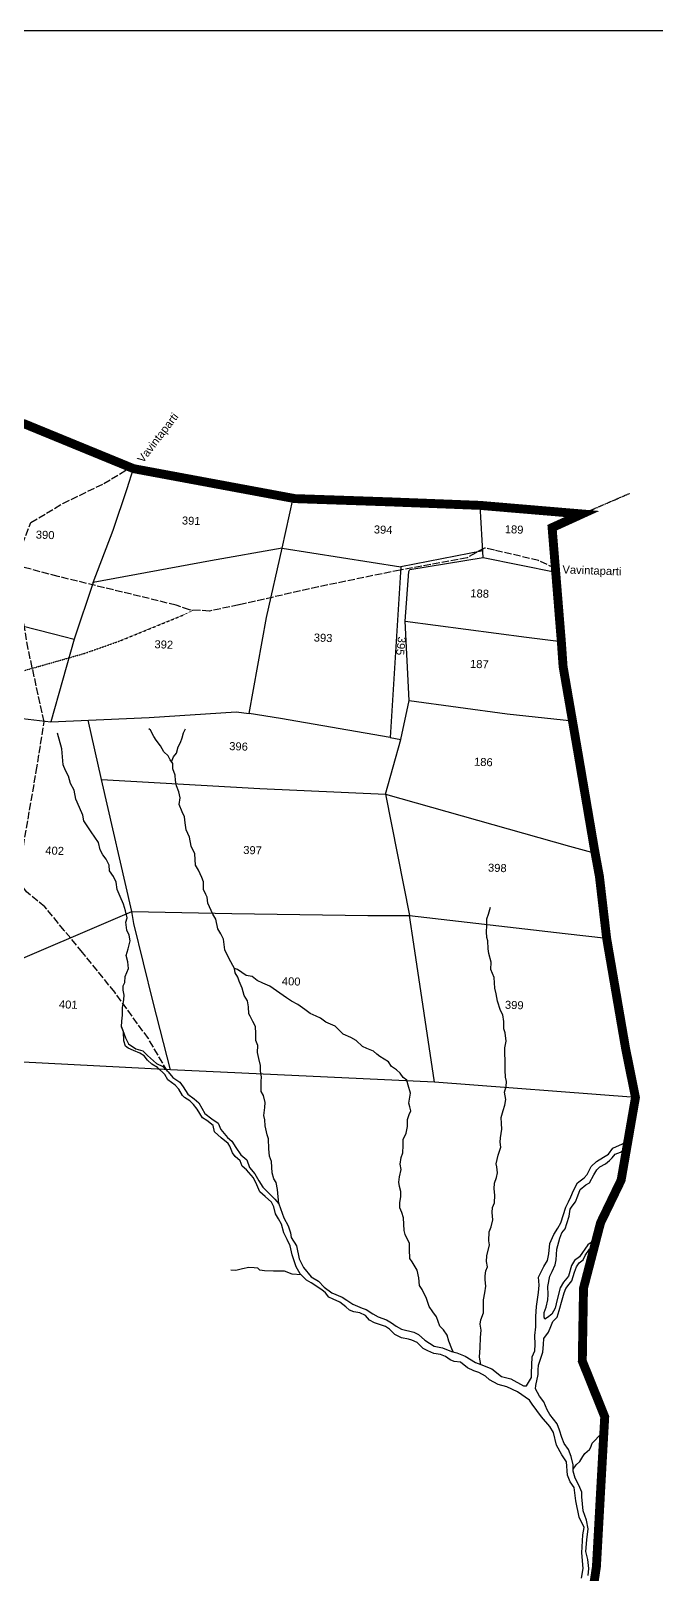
# Model space of a CAD drawing. Header units: inches. Extents: x 346063 to 354760, y 1581753 to 1587896.
# Drawn here: x 352244 to 353262, y 1585386 to 1587896 of the extents above; entities that cross this region are included whole.
import ezdxf

# ---------------------------------------------------------------- set-up
doc = ezdxf.new("R2010")
doc.units = ezdxf.units.IN
doc.header["$MEASUREMENT"] = 0
for name, pattern in [('ACAD_ISO02W100', [15, 12, -3]), ('ACAD_ISO03W100', [30, 12, -18]), ('ACAD_ISO07W100', [3, 0, -3]), ('BORDER', [1.75, 0.5, -0.25, 0.5, -0.25, 0, -0.25])]:
    doc.linetypes.add(name, pattern=pattern)
for name, color, linetype in [('C LINE COO', 6, 'Continuous'), ('CARTTRACK', 30, 'ACAD_ISO02W100'), ('NALA', 4, 'Continuous'), ('SURVEY_BND', 7, 'Continuous'), ('SURVEY_NO', 7, 'Continuous')]:
    doc.layers.add(name, color=color, linetype=linetype)
doc.layers.add('FOOTPATH', color=150, linetype='ACAD_ISO07W100', lineweight=30)
doc.layers.add('VILL_BOUNDARY', color=6, linetype='BORDER', lineweight=30)
doc.styles.get("Standard").update_dxf_attribs({"font": 'arial.ttf'})

msp = doc.modelspace()

# ---------------------------------------------------------------- linework, layer by layer
at = {"layer": 'C LINE COO', "color": 0}
msp.add_lwpolyline([(346063, 1581753.1), (354759.8, 1581753.1), (354759.8, 1587895.7), (346063, 1587895.7), (346063, 1581753.1)], dxfattribs=at)
at = {"layer": 'CARTTRACK'}
for points in [[(352466.5, 1586204.1), (352435.5, 1586256.8), (352380.9, 1586332.1), (352328.5, 1586397.1), (352298.7, 1586432.7), (352267.3, 1586470.9), (352237.1, 1586495.6), (352222.5, 1586517.1), (352232.3, 1586569.4), (352253.2, 1586691.4), (352266.1, 1586772.1), (352240.1, 1586890.3), (352224.4, 1586979.7), (352219.9, 1587025.7), (352230.8, 1587061.2), (352244.3, 1587095.9), (352296.6, 1587127.2), (352362.9, 1587159.4), (352406.6, 1587185.7)], [(353097.7, 1587021.1), (353070.2, 1587034.3), (352998.6, 1587051.1), (352982.3, 1587054.6), (352968, 1587046.9), (352954, 1587038.7), (352845, 1587018.8), (352712.2, 1586991.5), (352582.8, 1586962.1), (352535.1, 1586952.2), (352502.6, 1586953.9), (352480.8, 1586961.7), (352288.6, 1587008.4), (352187.7, 1587035.5)]]:
    msp.add_lwpolyline(points, dxfattribs=at)
at = {"layer": 'FOOTPATH', "ltscale": 0.002}
msp.add_lwpolyline([(352228.8, 1586854), (352332.1, 1586883.5), (352389.1, 1586903.6), (352494.3, 1586946.5), (352509, 1586953.6)], dxfattribs=at)
at = {"layer": 'NALA'}
for points in [[(352392, 1586275.8), (352392.6, 1586285.3), (352393.7, 1586295.1), (352393.4, 1586307.1), (352395.5, 1586320.2), (352396, 1586327.4), (352394.4, 1586335.5), (352394.6, 1586342.5), (352397.1, 1586348.3), (352397.6, 1586357.9), (352403.1, 1586370.9), (352402.3, 1586381.5), (352399.4, 1586392.1), (352402.9, 1586403.1), (352405.7, 1586415.6), (352404.2, 1586425.3), (352400.4, 1586433), (352398.9, 1586446), (352401.3, 1586453.4), (352398.2, 1586464.8), (352395.3, 1586475.3), (352389.6, 1586488.1), (352384.7, 1586499.5), (352383.2, 1586511), (352378.9, 1586520.2), (352372.6, 1586529.5), (352371.6, 1586538.7), (352367.1, 1586548.9), (352361.7, 1586555.9), (352356.9, 1586563.7), (352354.4, 1586575.7), (352342.4, 1586593.3), (352330.4, 1586610.9), (352328.7, 1586620), (352323.8, 1586632.7), (352317.6, 1586646.1), (352315, 1586661.1), (352308.7, 1586671.7), (352305.6, 1586683.5), (352300.7, 1586692.6), (352297, 1586702.2), (352294.9, 1586728.2), (352287.5, 1586753.5)], [(352931.6, 1585747.4), (352929.4, 1585752.6), (352924.5, 1585764.6), (352921.4, 1585774.4), (352915.4, 1585783.3), (352909.7, 1585789.3), (352904.1, 1585804.3), (352898.1, 1585812.5), (352892.3, 1585821.3), (352888.1, 1585834.4), (352880.8, 1585848.9), (352876.7, 1585855.3), (352875.7, 1585868), (352872.9, 1585880.1), (352864.5, 1585893.7), (352861.1, 1585899.4), (352860.3, 1585913.7), (352860.4, 1585923.6), (352853.4, 1585938.3), (352851.5, 1585944.8), (352850.6, 1585965.2), (352847.7, 1585973.9), (352844.8, 1585981.4), (352844.7, 1585990.5), (352846.5, 1585999.3), (352846.3, 1586008), (352844.1, 1586016.2), (352843.2, 1586023.6), (352844, 1586032), (352846.8, 1586043.8), (352845.4, 1586052.6), (352847, 1586063.6), (352849.7, 1586071.1), (352849.8, 1586082.8), (352850, 1586092.7), (352854.7, 1586103.3), (352857.3, 1586113.8), (352857.2, 1586125.5), (352859.7, 1586133.3), (352862.4, 1586139.5), (352860.7, 1586145.8), (352859.1, 1586152.1), (352862.2, 1586168.2), (352858.2, 1586181.4), (352855.9, 1586189.2), (352850.1, 1586193.6), (352845.4, 1586200.9), (352839, 1586206.2), (352831.2, 1586211.6), (352826, 1586219), (352812.2, 1586227.7), (352807.4, 1586231.6), (352801.8, 1586236.4), (352790.9, 1586240.5), (352784.1, 1586244.1), (352773.7, 1586253.7), (352764.9, 1586258.8), (352752.5, 1586264), (352746.5, 1586269.8), (352739.6, 1586277), (352724, 1586283.7), (352715.7, 1586290), (352708.5, 1586293.4), (352698.6, 1586297.5), (352690.2, 1586304.3), (352678.5, 1586312.5), (352668.4, 1586317.6), (352660, 1586323.1), (352633.3, 1586341.9), (352621.5, 1586346.8), (352612.4, 1586351.4), (352604.4, 1586357.8), (352594.4, 1586359.7), (352587.5, 1586364.5), (352580.5, 1586369), (352575.4, 1586370.9), (352567.1, 1586386.4), (352559.7, 1586401.4), (352557.9, 1586418.5), (352553.7, 1586427.3), (352548.5, 1586435.2), (352545.2, 1586451.1), (352540.5, 1586459.4), (352532.2, 1586476.9), (352531.4, 1586486.9), (352528.9, 1586491.2), (352525.4, 1586499.3), (352525.1, 1586512), (352522.3, 1586519), (352517.2, 1586530.6), (352512.2, 1586538.9), (352511.3, 1586557.4), (352505.4, 1586569.8), (352502.4, 1586584.6), (352499.5, 1586590.2), (352497.2, 1586596.3), (352495.3, 1586608), (352494.2, 1586617.3), (352490.7, 1586625.7), (352485.8, 1586637.5), (352487.2, 1586648.3), (352485, 1586658.1), (352481.2, 1586667.9), (352479.7, 1586676.7), (352478.9, 1586685.4), (352475.3, 1586695.8), (352475.1, 1586704), (352471.2, 1586710.1), (352467.9, 1586716.7), (352460.5, 1586723.3), (352455.5, 1586733.1), (352448.4, 1586742.1), (352444.5, 1586748.3), (352438.9, 1586758.6), (352436.4, 1586760.6)], [(352473.1, 1586707), (352476.7, 1586714.9), (352481.4, 1586721.1), (352483.8, 1586731.5), (352487.8, 1586738.4), (352490.3, 1586746), (352492.6, 1586754.3), (352495.7, 1586760.8)], [(352976.2, 1585726.7), (352974, 1585738.8), (352975.1, 1585754.7), (352975.7, 1585770.9), (352976.7, 1585782.6), (352975.1, 1585792.6), (352976.3, 1585799.5), (352980.5, 1585810.8), (352980.8, 1585820.7), (352980.9, 1585832.1), (352982.7, 1585843.2), (352984.6, 1585854.1), (352983.5, 1585864.4), (352983.5, 1585870.8), (352984.4, 1585879), (352987, 1585885.9), (352985.4, 1585894.2), (352986.2, 1585903.5), (352990.4, 1585921.7), (352989.6, 1585928.2), (352990, 1585942.7), (352993.2, 1585950.8), (352995.9, 1585962.1), (352994.9, 1585973.9), (352995.4, 1585982.4), (352998.5, 1585989.9), (352999.2, 1586002.3), (352998, 1586012.4), (352998.8, 1586022), (353001.7, 1586030.8), (353003.6, 1586038.6), (353002.2, 1586048.2), (353001.5, 1586053), (353004.3, 1586067.4), (353008.7, 1586080.1), (353008, 1586088.4), (353008.2, 1586095.5), (353010.4, 1586109.4), (353009.8, 1586118.9), (353009.3, 1586128.5), (353012.5, 1586140), (353015.6, 1586148.7), (353016.8, 1586157.6), (353015.1, 1586169.8), (353017.5, 1586179.1), (353018.3, 1586187.1), (353016.7, 1586194.2), (353016.1, 1586205.7), (353016.1, 1586218.2), (353015.4, 1586235.8), (353015.6, 1586241.6), (353017.7, 1586252.9), (353016, 1586266.4), (353013.6, 1586272.8), (353013.6, 1586284.8), (353011.9, 1586295.7), (353008.6, 1586302.6), (353003.6, 1586317.8), (353001.5, 1586329.8), (352998.9, 1586338.9), (352998, 1586356.1), (352992.6, 1586369.5), (352993.4, 1586381.3), (352989.3, 1586395.2), (352988.1, 1586402.9), (352987.6, 1586415.9), (352986.2, 1586421.3), (352985.8, 1586430.3), (352986.1, 1586440.4), (352985.9, 1586451.4), (352989, 1586459), (352992.2, 1586470.6)], [(352647.6, 1585988.1), (352645.4, 1586011.2), (352643.6, 1586022.7), (352639.5, 1586029), (352637.1, 1586038.3), (352636.1, 1586057.1), (352632.6, 1586065.4), (352631.6, 1586077.6), (352630.8, 1586093.7), (352628.7, 1586100.4), (352625.5, 1586115), (352625.2, 1586124.7), (352623.4, 1586131.7), (352624.8, 1586144.7), (352625.8, 1586152.9), (352622.7, 1586164.4), (352619.1, 1586171), (352619.3, 1586178.1), (352619.3, 1586187.9), (352619.5, 1586193.9), (352617.7, 1586204.2), (352618.2, 1586213.3), (352615.3, 1586224.3), (352613.3, 1586234.2), (352613.8, 1586245.4), (352610.1, 1586253.6), (352610.3, 1586265.3), (352609.8, 1586276.7), (352605.4, 1586284.8), (352600.9, 1586293.5), (352599.1, 1586297.2), (352598.6, 1586308.3), (352596.6, 1586318.2), (352591.5, 1586326.9), (352588.1, 1586339), (352583.5, 1586350.2), (352581.1, 1586357), (352576.9, 1586364), (352575.4, 1586370.9)], [(353140, 1585379.6), (353142.6, 1585394.9), (353140.6, 1585420.8), (353142.3, 1585449.9), (353144.3, 1585461.6), (353136.4, 1585478.8), (353130.9, 1585505.3), (353128, 1585526.7), (353121.6, 1585535.9), (353117.6, 1585546.7), (353115.7, 1585568.8), (353108.3, 1585580), (353099.7, 1585595.9), (353094.4, 1585616.3), (353088.7, 1585626.1), (353074.8, 1585641.9), (353060.1, 1585662.3), (353055.4, 1585668.7), (353035.8, 1585682.2), (353018.7, 1585690.4), (353004.3, 1585694.3), (352990.7, 1585702.1), (352984, 1585708.1), (352973.1, 1585714.1), (352964.9, 1585716.8), (352954.8, 1585721.4), (352943.3, 1585730.5), (352933, 1585731.6), (352926.7, 1585734.6), (352918.9, 1585739.8), (352911, 1585743), (352900, 1585744.5), (352889.9, 1585748.9), (352882.7, 1585752.9), (352877.6, 1585758), (352872.7, 1585762.7), (352864.1, 1585766.4), (352858.6, 1585767.9), (352847.1, 1585770.2), (352836.3, 1585775.4), (352827.7, 1585784.3), (352821.3, 1585788.4), (352803.6, 1585794.8), (352795.4, 1585799.2), (352788.6, 1585806.3), (352779.4, 1585811), (352769.9, 1585812.4), (352763, 1585815.4), (352756.9, 1585820.4), (352747.1, 1585828), (352736.2, 1585832.9), (352729.2, 1585836.6), (352723.5, 1585843.2), (352717.6, 1585848.4), (352700.2, 1585859.8), (352693, 1585864.1), (352682.7, 1585874.1), (352676, 1585885.5), (352669.7, 1585905.1), (352666.3, 1585919.7), (352661.3, 1585930.4), (352656.1, 1585941.2), (352652.3, 1585955), (352647.2, 1585963.9), (352642.3, 1585971.7), (352639.5, 1585983.4), (352635.6, 1585990.7), (352625.7, 1585999.9), (352616.7, 1586007.8), (352611.8, 1586019), (352606.3, 1586030.6), (352595.4, 1586043.3), (352588.3, 1586049.6), (352584.8, 1586058), (352576.9, 1586065.2), (352572.3, 1586070.9), (352568.1, 1586081.8), (352565.1, 1586086.4), (352554, 1586095.4), (352543.4, 1586105.2), (352541.1, 1586115.4), (352530.4, 1586123.5), (352523.8, 1586128.2), (352514.7, 1586142.3), (352509, 1586149.8), (352502.8, 1586155.5), (352494.4, 1586161.3), (352490.9, 1586164.1), (352485.1, 1586174.6), (352479.1, 1586181.2), (352467.2, 1586189.8), (352462.3, 1586198.4), (352450.5, 1586209.8), (352441.1, 1586215.3), (352434.3, 1586221.9), (352428.6, 1586228.9), (352421.5, 1586233), (352411.4, 1586237.6), (352402.6, 1586241.2), (352398.4, 1586244.3), (352395.9, 1586253.2), (352394.9, 1586268.1), (352392, 1586275.8), (352398.6, 1586258.3), (352403.1, 1586248.4), (352415.2, 1586240.2), (352426.4, 1586236.7), (352434.1, 1586229.6), (352448.7, 1586216.4), (352459, 1586211.3), (352468, 1586202.7), (352475.2, 1586193.4), (352486.8, 1586185.8), (352491.9, 1586178.4), (352499.8, 1586166.6), (352509.8, 1586158.7), (352517.6, 1586152.3), (352527.5, 1586135), (352538.9, 1586126.2), (352548.9, 1586119.3), (352553.5, 1586108.8), (352564.2, 1586096.1), (352571.2, 1586090.2), (352577.6, 1586080), (352586, 1586068.1), (352595.9, 1586059.7), (352600.1, 1586047.2), (352608.8, 1586036.7), (352615.5, 1586025.5), (352621.9, 1586015.3), (352641.3, 1585995.6), (352647.6, 1585988.1), (352655.9, 1585965.2), (352663.1, 1585952.3), (352666.8, 1585941), (352668.1, 1585933.2), (352676.7, 1585919.9), (352680.9, 1585898.8), (352687.7, 1585884.8), (352700.4, 1585869.2), (352712.5, 1585862.2), (352721.5, 1585852.9), (352733.8, 1585843.5), (352750.8, 1585836.6), (352758.5, 1585831.7), (352768.3, 1585824.9), (352783.1, 1585818.4), (352789.8, 1585816.5), (352800.7, 1585809.5), (352809.4, 1585804.2), (352822.9, 1585799.3), (352831.2, 1585794.9), (352838.4, 1585789.2), (352847.1, 1585784.2), (352867.2, 1585779.2), (352875.1, 1585775.6), (352885.3, 1585766.5), (352900.4, 1585756.9), (352914, 1585754.2), (352928.6, 1585748.2), (352937.3, 1585745.9), (352950.8, 1585740.2), (352967.7, 1585729.9), (352976.2, 1585726.7), (352994.1, 1585720), (353010, 1585707.2), (353025.2, 1585703.6), (353045.7, 1585692.1), (353050.5, 1585692), (353058.6, 1585705.9), (353058.8, 1585712.6), (353059.7, 1585739.2), (353064.3, 1585749), (353064.7, 1585759.6), (353064.1, 1585774.1), (353065.7, 1585788.1), (353066, 1585804.8), (353066.7, 1585821.2), (353070.3, 1585843.7), (353071.1, 1585855.7), (353070.3, 1585869), (353078.7, 1585886.2), (353084.6, 1585896), (353087, 1585906.7), (353088.8, 1585923.5), (353095.3, 1585938.1), (353101.8, 1585948.7), (353106.3, 1585957.1), (353114.6, 1585982.9), (353119, 1585991.3), (353122.6, 1585999.8), (353127, 1586010), (353133.4, 1586022.4), (353144.5, 1586030.4), (353149.4, 1586036.1), (353155.7, 1586049.1), (353164.3, 1586057.1), (353176.1, 1586063.8), (353184.3, 1586068.9), (353191.2, 1586078.8), (353201.7, 1586083.7), (353210.6, 1586087.5), (353215.4, 1586089.2)], [(353164.3, 1585931), (353150.4, 1585921.5), (353136.6, 1585901.8), (353128.5, 1585896.1), (353123.9, 1585887.6), (353118.9, 1585870.7), (353110.6, 1585860.9), (353105.4, 1585851.7), (353100.4, 1585832.4), (353097.3, 1585818.3), (353091.7, 1585808.9), (353084.7, 1585803.2), (353080.3, 1585800.8), (353079.2, 1585804.1), (353079.5, 1585811.2), (353082.4, 1585820), (353085.1, 1585832.3), (353085.7, 1585840.6), (353085.3, 1585853.8), (353088.8, 1585870.3), (353092.4, 1585878.2), (353097.4, 1585889.1), (353099.1, 1585897.2), (353100.2, 1585914.4), (353104.6, 1585932.2), (353108.1, 1585941.2), (353113.4, 1585947.6), (353116.5, 1585956.1), (353120.3, 1585968.2), (353121.9, 1585979.6), (353125.2, 1585984.1), (353130.4, 1585991.2), (353134.2, 1586001.3), (353137.8, 1586011.2), (353147.4, 1586019), (353152.9, 1586022.5), (353160.2, 1586035.1), (353165, 1586043.3), (353170.2, 1586048.5), (353179.4, 1586053.4), (353185.9, 1586058.5), (353190.2, 1586063.2), (353194.8, 1586068.9), (353203.3, 1586072.2), (353209.1, 1586075.4), (353213.3, 1586077)], [(353150.7, 1585383.5), (353151.9, 1585394.9), (353150.2, 1585409.6), (353147, 1585422.9), (353149, 1585441.6), (353150.7, 1585459.5), (353148, 1585473.7), (353142.7, 1585489), (353140.5, 1585511.6), (353140.6, 1585519.1), (353135.7, 1585530.9), (353129.8, 1585542.2), (353126.5, 1585553.2), (353126.5, 1585563.9), (353123.5, 1585577.3), (353118.7, 1585588.6), (353112, 1585598.2), (353107.9, 1585608), (353104.5, 1585620.2), (353100.5, 1585630.5), (353088.8, 1585645.6), (353084, 1585653), (353078.7, 1585666), (353071.7, 1585675.4), (353065.2, 1585687.2), (353065.6, 1585692.8), (353069.8, 1585710.4), (353069.8, 1585718.2), (353070.1, 1585726), (353074.4, 1585738.6), (353077.4, 1585746.9), (353078.1, 1585759.3), (353079.1, 1585769.4), (353086.3, 1585779.6), (353090.2, 1585788.4), (353093.6, 1585797), (353100.7, 1585803.6), (353104, 1585814.9), (353108.7, 1585831.8), (353111.9, 1585843.5), (353114.5, 1585850.2), (353120.3, 1585857.5), (353124.3, 1585862.8), (353128.5, 1585876.9), (353132, 1585885.5), (353136.5, 1585892.2), (353142.6, 1585897.2), (353146.2, 1585904.1), (353153.2, 1585914.2), (353157.9, 1585919.3), (353161.9, 1585921.9)], [(352684.2, 1585872.6), (352669.2, 1585873.7), (352657.1, 1585878.7), (352639.2, 1585878.6), (352624.5, 1585879.2), (352616.7, 1585880.4), (352613.6, 1585883.5), (352607.4, 1585884), (352598.8, 1585884.5), (352588.9, 1585882.6), (352577.6, 1585879.8), (352569.9, 1585880.5)], [(353126.5, 1585556.5), (353131.2, 1585563.9), (353137.6, 1585569.3), (353142.1, 1585577.1), (353145.5, 1585582.4), (353153.1, 1585588.9), (353155.2, 1585592.6), (353157.3, 1585599.1), (353161.6, 1585603.5), (353168.5, 1585610.5), (353173.2, 1585615.3), (353176.5, 1585617)]]:
    msp.add_lwpolyline(points, dxfattribs=at)
at = {"layer": 'SURVEY_BND'}
for points in [[(352653.3, 1587054.3), (352536.8, 1587033.6), (352346, 1586998.5), (352378.5, 1587083.7), (352400.9, 1587151.3), (352411.5, 1587183.7)], [(352653.3, 1587054.3), (352671.3, 1587135.5)], [(352980.4, 1587039.5), (352975.1, 1587124)], [(352828.8, 1586746.6), (352650.7, 1586777.4), (352599.7, 1586785.4), (352627.8, 1586941.7), (352653.3, 1587054.3), (352846.5, 1587024.2)], [(352979.7, 1587050.2), (352846.5, 1587024.2), (352828.8, 1586746.6), (352846, 1586743.1)], [(352853.2, 1586935.8), (352859, 1587016.4), (352861, 1587019.6), (352980.4, 1587039.5), (353098.2, 1587015.6)], [(352346, 1586998.5), (352314.6, 1586906.3), (352277.1, 1586772), (352436.8, 1586778.8), (352578.2, 1586788.1), (352599.7, 1586785.4)], [(352212.3, 1586779.8), (352164.1, 1586786.5), (352060.2, 1586798.8), (352026.1, 1586803.5), (352072, 1586911.5), (352093.5, 1586962.6), (352281.1, 1586915.3), (352314.6, 1586906.3)], [(352860, 1586806.5), (352853.2, 1586935.8), (353050.5, 1586909.6), (353107.3, 1586902.7)], [(352821.4, 1586654.4), (352846, 1586743.1), (352860, 1586806.5), (353019.3, 1586785.1), (353125.4, 1586773.5)], [(352181.4, 1586366.5), (352196, 1586560.8), (352206.1, 1586707.1), (352212.3, 1586779.8), (352277.1, 1586772)], [(352359.4, 1586678.2), (352337.5, 1586774.6)], [(352408.4, 1586463.3), (352359.4, 1586678.2), (352616.7, 1586663.4), (352821.4, 1586654.4), (352860.4, 1586457.3)], [(352821.4, 1586654.4), (353120.8, 1586569.8), (353162.3, 1586558.5)], [(352471.7, 1586205.8), (352189.3, 1586220.6), (352181.4, 1586366.5), (352408.4, 1586463.3)], [(352901, 1586185.8), (352471.7, 1586205.8), (352443.3, 1586316.3), (352411.8, 1586444.2), (352408.4, 1586463.3), (352571.2, 1586460.1), (352792.7, 1586457.1), (352860.4, 1586457.3)], [(353227.9, 1586161.1), (352901, 1586185.8), (352867.5, 1586410.4), (352860.4, 1586457.3), (353113.6, 1586427.6), (353181, 1586420.1)]]:
    msp.add_lwpolyline(points, dxfattribs=at)
at = {"layer": 'VILL_BOUNDARY', "color": 6, "linetype": 'ACAD_ISO03W100', "lineweight": -2, "ltscale": 3, "const_width": 14.5}
msp.add_lwpolyline([(352231.1, 1587257.7), (352411.5, 1587183.7), (352673.8, 1587135), (352828.5, 1587129.7), (352975.1, 1587124), (353141, 1587110), (353092.3, 1587087.8), (353107.3, 1586902.7), (353110.2, 1586861.6), (353134.1, 1586723.3), (353161.5, 1586562.7), (353169.3, 1586520.4), (353181, 1586420.1), (353211.7, 1586241.6), (353227.9, 1586161.1), (353204.6, 1586026.7), (353171.1, 1585957.3), (353143.4, 1585851), (353141.4, 1585732.5), (353177.9, 1585641.9), (353164.4, 1585398.1), (353119.6, 1585101.7)], dxfattribs=at)
at = {"layer": 'VILL_BOUNDARY'}
msp.add_lwpolyline([(353141, 1587110), (353218.6, 1587143.6)], dxfattribs=at)

# ---------------------------------------------------------------- texts
at = {"layer": 'SURVEY_NO'}
for s, height, rotation, p in [('Vavintaparti', 13.015, 52.4046, (352426.7, 1587192)), ('391', 13.02, 357.9733, (352489.9, 1587093)), ('394', 13.02, 357.9733, (352802.1, 1587078.5)), ('189', 13.02, 357.9733, (353015.1, 1587078.9)), ('390', 13.02, 357.9733, (352252.3, 1587070.1)), ('Vavintaparti', 13.015, 357.9733, (353108.9, 1587013.4)), ('188', 13.02, 357.9733, (352959.1, 1586974.7)), ('393', 13.02, 357.9733, (352704.4, 1586902.7)), ('392', 13.02, 357.9733, (352445.3, 1586891.8)), ('395', 13.02, 263.4003, (352841.8, 1586911.1)), ('187', 13.02, 357.9733, (352958.6, 1586859.9)), ('396', 13.02, 357.9733, (352566.9, 1586726.1)), ('186', 13.02, 357.9733, (352965.1, 1586700.7)), ('402', 13.02, 357.9733, (352267.7, 1586556.5)), ('397', 13.02, 357.9733, (352589.7, 1586557.3)), ('398', 13.02, 357.9733, (352987.8, 1586528.5)), ('400', 13.02, 357.9733, (352652.5, 1586344)), ('401', 13.02, 357.9733, (352289.9, 1586306.3)), ('399', 13.02, 357.9733, (353015.4, 1586305.5))]:
    msp.add_text(s, height=height, rotation=rotation, dxfattribs=at).set_placement(p)

doc.saveas('drawing.dxf')
